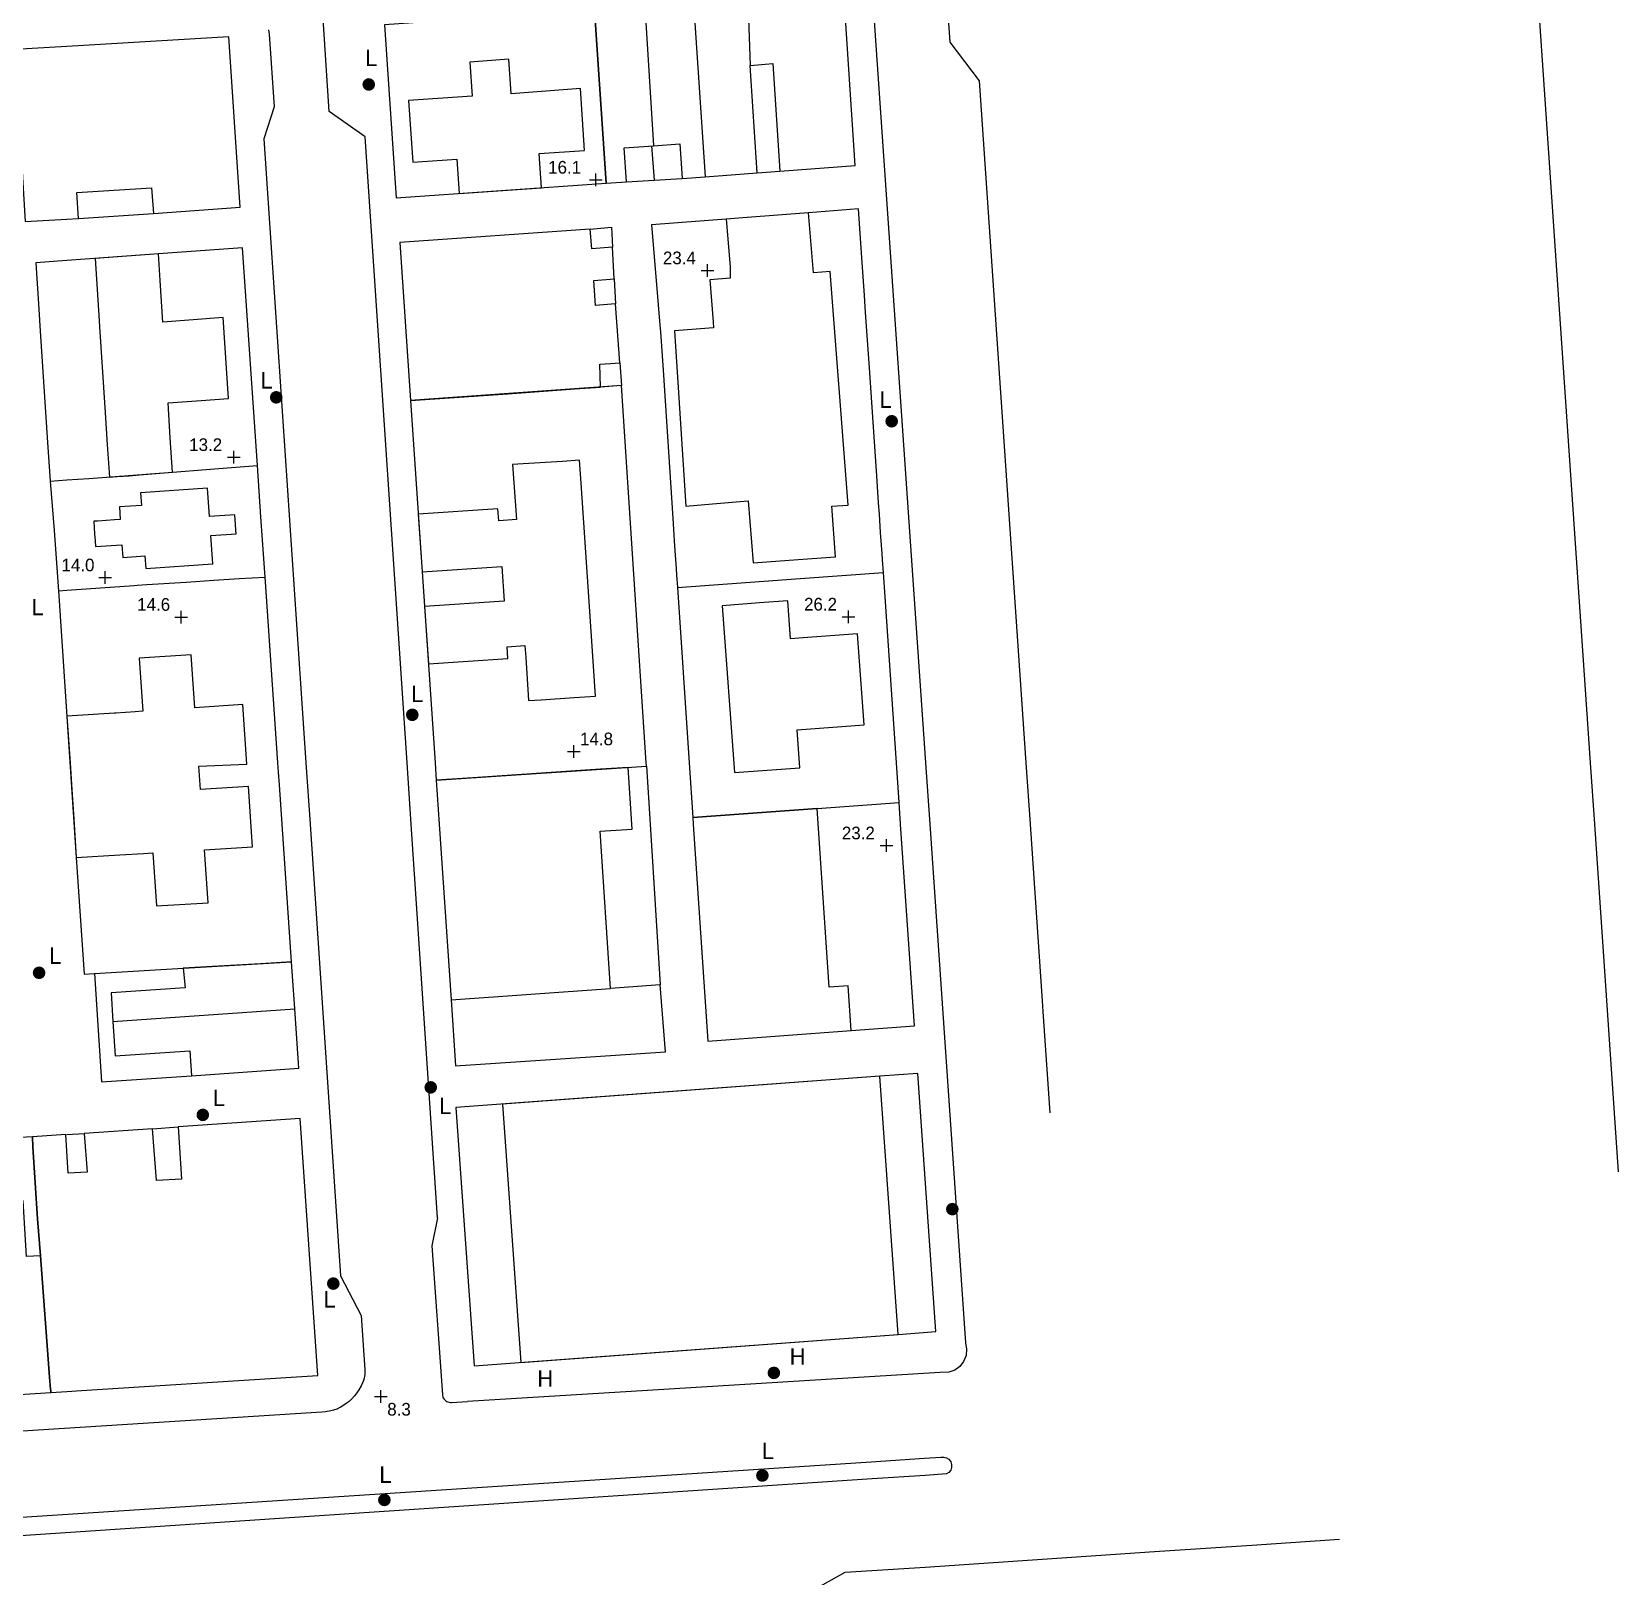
# Model space of a CAD drawing. Header units: millimetres. Extents: x 833924389 to 835767163, y 817400000 to 818811854.
# Drawn here: x 835503662 to 835628950, y 818235776 to 818357724 of the extents above; entities that cross this region are included whole.
import ezdxf
from ezdxf.enums import TextEntityAlignment as Align

# ---------------------------------------------------------------- set-up
doc = ezdxf.new("R2010")
doc.units = ezdxf.units.MM
doc.header["$LTSCALE"] = 10
doc.header["$MEASUREMENT"] = 0
doc.layers.add('01_Base_Plan', color=5, linetype='Continuous', lineweight=5)
doc.styles.add('11nw24d$0$Style-WORKING', font='WORKING.shx')
doc.styles.add('11nw24d$1$Style-ENGINEERING', font='ENGINEERING.shx')

# ---------------------------------------------------------------- blocks, each defined once
blk = doc.blocks.new('11nw24d$0$SPOTHT')
at = {"layer": '01_Base_Plan', "linetype": 'Continuous', "lineweight": 13}
for p, q in [((-0.5, 0), (0.5, 0)), ((0, -0.5), (0, 0.5))]:
    blk.add_line(p, q, dxfattribs=at)
blk = doc.blocks.new('11nw24d$0$UTILP')
at = {"layer": '01_Base_Plan', "linetype": 'Continuous', "lineweight": 13}
h = blk.add_hatch(color=256, dxfattribs=at)
edge = h.paths.add_edge_path()
edge.add_arc((0, 0), 0.5, 0, 360)

msp = doc.modelspace()

# ---------------------------------------------------------------- hatches: boundary and pattern name
at = {"layer": '01_Base_Plan', "linetype": 'Continuous'}
h = msp.add_hatch(color=256, dxfattribs=at)
edge = h.paths.add_edge_path()
edge.add_arc((835562269, 818251833), 500, 0, 360)

# ---------------------------------------------------------------- linework, layer by layer
for p, q in [((835555918, 818359973), (835556848, 818346269)), ((835560219, 818360272), (835560406, 818355055)), ((835552082, 818359707), (835552773, 818348725)), ((835552613, 818348713), (835552820, 818345999)), ((835560945, 818346574), (835562727, 818346723)), ((835550637, 818345865), (835552820, 818345999)), ((835552820, 818345999), (835555016, 818346133)), ((835507352, 818342980), (835513281, 818343371)), ((835549652, 818338225), (835549773, 818336244)), ((835518777, 818335160), (835516406, 818334984)), ((835545564, 818323803), (835542459, 818323597)), ((835547910, 818309218), (835547042, 818322072)), ((835557420, 818320445), (835560236, 818320681)), ((835560999, 818315808), (835564193, 818316045)), ((835543894, 818304981), (835546496, 818305154)), ((835511825, 818304033), (835510301, 818303932)), ((835510621, 818292741), (835512476, 818292852)), ((835536778, 818281281), (835549355, 818282170)), ((835510074, 818279580), (835524440, 818280567)), ((835513199, 818271113), (835515234, 818271254)), ((835506438, 818270648), (835507801, 818270742)), ((835542288, 818252654), (835572071, 818254868))]:
    msp.add_line(p, q, dxfattribs=at)
at = {"layer": '01_Base_Plan', "linetype": 'Continuous', "flags": 128}
for points in [[(835622328, 818364350), (835626738, 818300000), (835627070, 818295158), (835628950, 818267719)], [(835584086, 818272355), (835583537, 818280357), (835583479, 818281210), (835582523, 818295158), (835582191, 818300000), (835578500, 818353846), (835576194, 818356896), (835575879, 818361485)], [(835535702, 818264082), (835533626, 818295158), (835533302, 818300000), (835529998, 818349437), (835527160, 818351418), (835526533, 818360797)], [(835570031, 818360881), (835574242, 818300000), (835574577, 818295158), (835577410, 818254199), (835577488, 818253699), (835577441, 818253211), (835577250, 818252740), (835576949, 818252350), (835576551, 818252051), (835576078, 818251881), (835575379, 818251859), (835552284, 818250442), (835538070, 818249570)], [(835560406, 818355055), (835562188, 818355203), (835562727, 818346723), (835568680, 818347164), (835567797, 818360799), (835560219, 818360272)], [(835549031, 818345755), (835548109, 818359431), (835531512, 818358277), (835532441, 818344617), (835549031, 818345755)], [(835552082, 818359707), (835548109, 818359431), (835549031, 818345755), (835550637, 818345865), (835550441, 818348557), (835552773, 818348725)], [(835526868, 818248751), (835526559, 818248721), (835487141, 818246240), (835486648, 818246279), (835486160, 818246410), (835485711, 818246619), (835485301, 818246910), (835484961, 818247270), (835484691, 818247690), (835484488, 818248150), (835484371, 818248859), (835478565, 818337379), (835477677, 818350044), (835474949, 818354471), (835475070, 818354949), (835475231, 818355430), (835475422, 818355891), (835475641, 818356340), (835475891, 818356770), (835476172, 818357190), (835476481, 818357580), (835476809, 818357961)], [(835522357, 818357861), (835522388, 818357699), (835522412, 818357535), (835522798, 818351803), (835521988, 818349278)], [(835506440, 818356566), (835502320, 818356322), (835503152, 818342736), (835506440, 818342927), (835507352, 818342980), (835507230, 818345037), (835513109, 818345402), (835513281, 818343371), (835520125, 818343861), (835519219, 818357320), (835506440, 818356566)], [(835543913, 818345405), (835543730, 818348098), (835547321, 818348344), (835546989, 818353233), (835541525, 818352832), (835541340, 818355549), (835538248, 818355325), (835538431, 818352631), (835533420, 818352303), (835533753, 818347414), (835537245, 818347653), (835537428, 818344961), (835543913, 818345405)], [(835556848, 818346269), (835560945, 818346574), (835560406, 818355055)], [(835521999, 818349279), (835525316, 818300000), (835525642, 818295158), (835528043, 818259485)], [(835552773, 818348725), (835554844, 818348875), (835555016, 818346133), (835556848, 818346269)], [(835570916, 818315038), (835570847, 818316036), (835570813, 818316535), (835570700, 818318193), (835570601, 818319628), (835570540, 818320526), (835570395, 818322648), (835570104, 818326891), (835569809, 818331190), (835569510, 818335561), (835569419, 818336888), (835569215, 818339871), (835568949, 818343736), (835565001, 818343426), (835560172, 818343047), (835558495, 818342922), (835552605, 818342482), (835552999, 818337777), (835553270, 818334555), (835553308, 818334029), (835553527, 818331006), (835554290, 818319322), (835554348, 818318424), (835554434, 818317115), (835554553, 818315331), (835554587, 818314832), (835554654, 818313834)], [(835564193, 818316045), (835567123, 818316262), (835566850, 818320252), (835568146, 818320348), (835566705, 818338792), (835565409, 818338696), (835565001, 818343426), (835560172, 818343047), (835558495, 818342922), (835558823, 818339160), (835558823, 818338618), (835558823, 818338256), (835557207, 818338129), (835557467, 818334826), (835557504, 818334339), (835554427, 818334111), (835555318, 818320270), (835557420, 818320445)], [(835533582, 818328598), (835541262, 818329147), (835546539, 818329524), (835548578, 818329670), (835548516, 818331475), (835549362, 818331527), (835550094, 818331572), (835549773, 818336244), (835548172, 818336096), (835548047, 818338078), (835549652, 818338225), (835549531, 818340713), (835547902, 818340592), (835547754, 818342141), (835532738, 818341088), (835533582, 818328598)], [(835547754, 818342141), (835549457, 818342285), (835549531, 818340713)], [(835521484, 818323475), (835520297, 818340662), (835513660, 818340184), (835506440, 818339663), (835503984, 818339486), (835504224, 818335809), (835504337, 818334086), (835504753, 818327699), (835504910, 818325300), (835505109, 818322244)], [(835513797, 818338075), (835513660, 818340184), (835508672, 818339824), (835508992, 818334926)], [(835516406, 818334984), (835514010, 818334805), (835513797, 818338075)], [(835508992, 818334926), (835509024, 818334434), (835509441, 818328048), (835509631, 818325135)], [(835517031, 818328612), (835519194, 818328773), (835518777, 818335160)], [(835550094, 818331572), (835550234, 818329789), (835548578, 818329670)], [(835514606, 818325670), (835514427, 818328419), (835517031, 818328612)], [(835550234, 818329789), (835533582, 818328598), (835535513, 818300000), (835535606, 818298629), (835552199, 818299730), (835552182, 818300000), (835550234, 818329789)], [(835509631, 818325135), (835509799, 818322563), (835510418, 818322605), (835511344, 818322668), (835512163, 818322733), (835514784, 818322942), (835514606, 818325670)], [(835542459, 818323597), (835541641, 818323543), (835541934, 818319204), (835541934, 818319203), (835540537, 818319110), (835540474, 818320048), (835534188, 818319631), (835534494, 818315091), (835540780, 818315508), (835540966, 818312764), (835534679, 818312348), (835534986, 818307808), (835541272, 818308225), (835541209, 818309163), (835542606, 818309255), (835542669, 818308319), (835542899, 818304915), (835543894, 818304981)], [(835547042, 818322072), (835546919, 818323893), (835545564, 818323803)], [(835505109, 818322244), (835506440, 818322335), (835508172, 818322452), (835514784, 818322942), (835517428, 818323152), (835517447, 818323153), (835519441, 818323312), (835521484, 818323475)], [(835522091, 818314671), (835521763, 818319426), (835521484, 818323475)], [(835505109, 818322244), (835505422, 818318340), (835505777, 818313584)], [(835519778, 818318377), (835519749, 818318830), (835519695, 818319581), (835517699, 818319444), (835517545, 818321689), (835512257, 818321327), (835512326, 818320330), (835510580, 818320210), (835510580, 818320209), (835510649, 818319213), (835510209, 818319182), (835508881, 818319092), (835508554, 818319069), (835508622, 818318071), (835508659, 818317534), (835508691, 818317074), (835510786, 818317217), (835510786, 818317217), (835510855, 818316220), (835512601, 818316339), (835512669, 818315341), (835517957, 818315703), (835517803, 818317948), (835519798, 818318084), (835519778, 818318377)], [(835560236, 818320681), (835560641, 818315782), (835560999, 818315808)], [(835554654, 818313834), (835564352, 818314559), (835570916, 818315038)], [(835572160, 818296881), (835571946, 818300000), (835570916, 818315038)], [(835505777, 818313584), (835506440, 818313631), (835511762, 818314010), (835511984, 818314025), (835512760, 818314075), (835515853, 818314273), (835518049, 818314413), (835519646, 818314515), (835520045, 818314541), (835522091, 818314671)], [(835505777, 818313584), (835507184, 818292537), (835507801, 818283314), (835508627, 818283363), (835513851, 818283673), (835524184, 818284287), (835523435, 818295158), (835523220, 818298270), (835523152, 818299267), (835523101, 818300000), (835522091, 818314671)], [(835554654, 818313834), (835555581, 818300000), (835555870, 818295691)], [(835561145, 818312620), (835558193, 818312405), (835559154, 818299240), (835564310, 818299616), (835564098, 818302609), (835569388, 818302995), (835568882, 818310177), (835564573, 818309863)], [(835564573, 818309863), (835563590, 818309791), (835563379, 818312784), (835561145, 818312620)], [(835546496, 818305154), (835548177, 818305265), (835547910, 818309218)], [(835512476, 818292852), (835513216, 818292896), (835513505, 818288706), (835517598, 818288949), (835517309, 818293139), (835521102, 818293365), (835520775, 818298124), (835516981, 818297898), (835516855, 818299730), (835520653, 818299894), (835520329, 818304596), (835516537, 818304345), (835516249, 818308535), (835512157, 818308264), (835512446, 818304074), (835511825, 818304033)], [(835510301, 818303932), (835510186, 818303925), (835506440, 818303677), (835506685, 818300000), (835506799, 818298294), (835507009, 818295158), (835507184, 818292537), (835510621, 818292741)], [(835549355, 818282170), (835548551, 818294611), (835551066, 818294758), (835551040, 818295158), (835550750, 818299633), (835548568, 818299488), (835546995, 818299384), (835538500, 818298821), (835535606, 818298629), (835535840, 818295158), (835536778, 818281281)], [(835552199, 818299730), (835552491, 818295158), (835553301, 818282463)], [(835555870, 818295691), (835565677, 818296407), (835572160, 818296881)], [(835555870, 818295691), (835555905, 818295158), (835557055, 818278012), (835568381, 818278863), (835573367, 818279238), (835572278, 818295158), (835572160, 818296881)], [(835557055, 818278012), (835568381, 818278863), (835568140, 818282384), (835566644, 818282281), (835565677, 818296407), (835555870, 818295691)], [(835555870, 818295691), (835555905, 818295158), (835557055, 818278012)], [(835524440, 818280567), (835524184, 818284287), (835521738, 818284142), (835517944, 818283916), (835515617, 818283777), (835515773, 818282230), (835509929, 818281829), (835510074, 818279580)], [(835508627, 818283363), (835509181, 818274808), (835516266, 818275293)], [(835536778, 818281281), (835537129, 818276082), (835553723, 818277182), (835553301, 818282463), (835549355, 818282170)], [(835510074, 818279580), (835510075, 818279573), (835510250, 818276870), (835516141, 818277254), (835516266, 818275297), (835524762, 818275885), (835524440, 818280567)], [(835572071, 818254868), (835575063, 818255090), (835573637, 818275480), (835570645, 818275259), (835537145, 818272781), (835538598, 818252391), (835572071, 818254868)], [(835572071, 818254868), (835570645, 818275259), (835540834, 818273054), (835542288, 818252654)], [(835505170, 818250287), (835506439, 818250368), (835507597, 818250442), (835524145, 818251500), (835526254, 818251635), (835524855, 818271918), (835515234, 818271254), (835515480, 818267125), (835513520, 818267027), (835513199, 818271113), (835507801, 818270742), (835508027, 818267678), (835506551, 818267605), (835506439, 818269341), (835506355, 818270643), (835503711, 818270461), (835503761, 818269675), (835504125, 818264006), (835504348, 818261081)], [(835487357, 818249174), (835488614, 818249239), (835505170, 818250287), (835505158, 818250442), (835505149, 818250553), (835505077, 818251500), (835504348, 818261081), (835504125, 818264006), (835503761, 818269675), (835503711, 818270461), (835500402, 818270283), (835490106, 818269731), (835489544, 818269701), (835486111, 818269516), (835486235, 818267492), (835486684, 818260134), (835487210, 818251500), (835487275, 818250442), (835487285, 818250268), (835487335, 818249508), (835487357, 818249174)], [(835504348, 818261081), (835503260, 818261023), (835502992, 818265415), (835490410, 818264740), (835490678, 818260348), (835486684, 818260134), (835486730, 818259378), (835487210, 818251500), (835487275, 818250442), (835487285, 818250268), (835487335, 818249508), (835487357, 818249174), (835488614, 818249239), (835505170, 818250287)], [(835535702, 818264082), (835535257, 818261852), (835536066, 818250490), (835536094, 818250110), (835536104, 818250051), (835536127, 818249954), (835536164, 818249861), (835536215, 818249775), (835536279, 818249698), (835536353, 818249632), (835536437, 818249577), (835536528, 818249536), (835536624, 818249509), (835536723, 818249497), (835536820, 818249500), (835538070, 818249570)], [(835504348, 818261081), (835505077, 818251500), (835505149, 818250553), (835505158, 818250442), (835505170, 818250287)], [(835528043, 818259485), (835529688, 818256353), (835529969, 818252062), (835529976, 818251892), (835529966, 818251717), (835529947, 818251562), (835529917, 818251415), (835529859, 818251226), (835529793, 818251056), (835529682, 818250822), (835529504, 818250506), (835529340, 818250255), (835529153, 818250021), (835528937, 818249787), (835528721, 818249577), (835528499, 818249407), (835528235, 818249238), (835528007, 818249103), (835528002, 818249101), (835527743, 818248981), (835527505, 818248893), (835527269, 818248831), (835526868, 818248751)], [(835499905, 818238776), (835494972, 818238446), (835494783, 818239934), (835500000, 818240251), (835500012, 818240252), (835569956, 818244813), (835574152, 818245087), (835575444, 818245171), (835575702, 818245187), (835575904, 818245130), (835576079, 818245016), (835576242, 818244803), (835576306, 818244603), (835576303, 818244365), (835576230, 818244158), (835576089, 818243978), (835575897, 818243852), (835574208, 818243739), (835570041, 818243461), (835500000, 818238782), (835499905, 818238776)], [(835538427, 818231765), (835562870, 818233275), (835567893, 818236090), (835574219, 818236481), (835592330, 818237719), (835600000, 818238243), (835606928, 818238717)]]:
    msp.add_lwpolyline(points, dxfattribs=at)

# ---------------------------------------------------------------- block references
at = {"layer": '01_Base_Plan', "linetype": 'Continuous', "xscale": 1000, "yscale": 1000, "zscale": 1000}
for name, p in [('11nw24d$0$UTILP', (835530277, 818353559)), ('11nw24d$0$SPOTHT', (835548212, 818346022, 16100)), ('11nw24d$0$SPOTHT', (835557025, 818338867, 23400)), ('11nw24d$0$UTILP', (835522972, 818328857)), ('11nw24d$0$UTILP', (835571574, 818326969)), ('11nw24d$0$SPOTHT', (835519615, 818324122, 13200)), ('11nw24d$0$SPOTHT', (835509453, 818314620, 14000)), ('11nw24d$0$SPOTHT', (835515463, 818311506, 14600)), ('11nw24d$0$SPOTHT', (835568172, 818311525, 26200)), ('11nw24d$0$UTILP', (835533715, 818303791)), ('11nw24d$0$SPOTHT', (835546464, 818300888, 14800)), ('11nw24d$0$SPOTHT', (835571157, 818293462, 23200)), ('11nw24d$0$UTILP', (835504244, 818283423)), ('11nw24d$0$UTILP', (835535172, 818274377)), ('11nw24d$0$UTILP', (835517173, 818272203)), ('11nw24d$0$UTILP', (835576363, 818264762)), ('11nw24d$0$UTILP', (835527477, 818258883)), ('11nw24d$0$SPOTHT', (835531239, 818249962, 8300)), ('11nw24d$0$UTILP', (835561361, 818243730)), ('11nw24d$0$UTILP', (835531509, 818241803))]:
    msp.add_blockref(name, p, dxfattribs=at)

# ---------------------------------------------------------------- texts
at = {"layer": '01_Base_Plan', "linetype": 'Continuous'}
for s, height, style, p in [('L', 1300, '11nw24d$0$Style-WORKING', (835529988, 818355018)), ('L', 1300, '11nw24d$0$Style-WORKING', (835521730, 818329554)), ('L', 1300, '11nw24d$0$Style-WORKING', (835570617, 818328027)), ('L', 1300, '11nw24d$0$Style-WORKING', (835503643, 818311647)), ('L', 1300, '11nw24d$0$Style-WORKING', (835533635, 818304799)), ('14.8', 1000, '11nw24d$1$Style-ENGINEERING', (835546964, 818301388, 14800)), ('L', 1300, '11nw24d$0$Style-WORKING', (835505044, 818284123)), ('L', 1300, '11nw24d$0$Style-WORKING', (835517973, 818272903)), ('L', 1300, '11nw24d$0$Style-WORKING', (835535840, 818272263)), ('L', 1300, '11nw24d$0$Style-WORKING', (835526707, 818256988)), ('H', 1300, '11nw24d$0$Style-WORKING', (835563515, 818252478)), ('H', 1300, '11nw24d$0$Style-WORKING', (835543591, 818250743)), ('L', 1300, '11nw24d$0$Style-WORKING', (835561317, 818245032)), ('L', 1300, '11nw24d$0$Style-WORKING', (835531112, 818243144))]:
    msp.add_text(s, height=height, dxfattribs=dict(at, style=style)).set_placement(p)
at = {"layer": '01_Base_Plan', "linetype": 'Continuous', "style": '11nw24d$1$Style-ENGINEERING'}
for s, p in [('16.1', (835547045, 818346522, 16100)), ('23.4', (835556108, 818339367, 23400)), ('13.2', (835518698, 818324622, 13200)), ('14.0', (835508616, 818315120, 14000)), ('14.6', (835514593, 818312006, 14600)), ('26.2', (835567255, 818312025, 26200)), ('23.2', (835570240, 818293962, 23200))]:
    msp.add_text(s, height=1000, dxfattribs=at).set_placement(p, align=Align.RIGHT)
msp.add_text('8.3', height=1000, dxfattribs=at).set_placement((835531739, 818249462, 8300), align=Align.TOP_LEFT)

doc.saveas('drawing.dxf')
